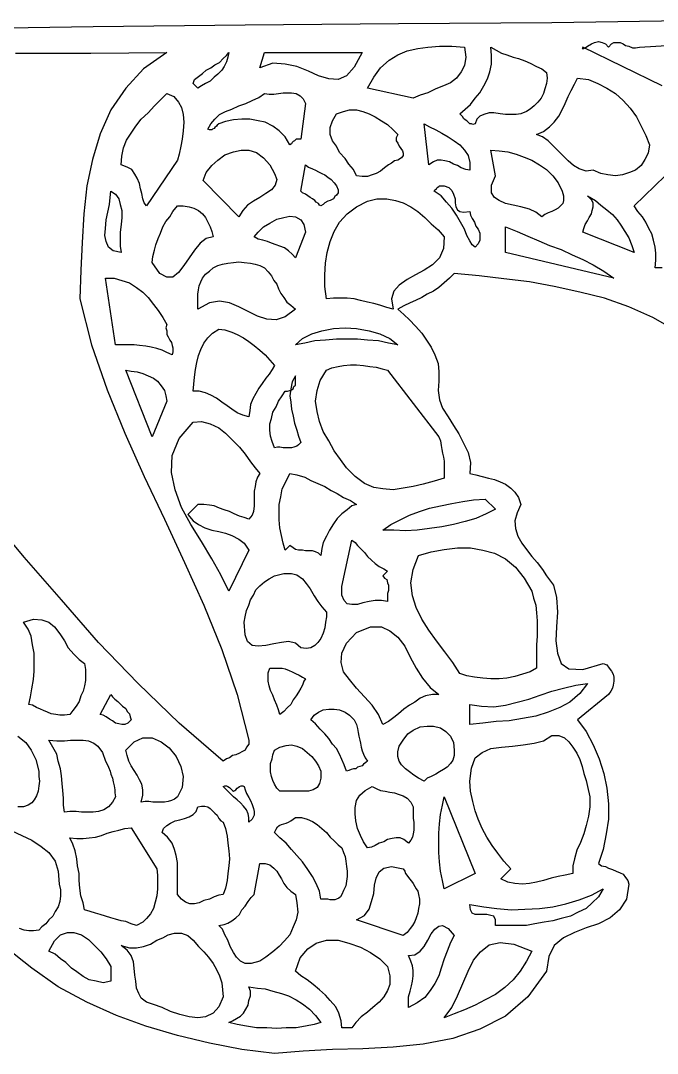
# Model space of a CAD drawing. Extents: x 0.02 to 7.63, y 0.01 to 6.75.
# Drawn here: x 4.777 to 5.599, y 0.099 to 1.431 of the extents above; entities that cross this region are included whole.
import ezdxf

# ---------------------------------------------------------------- set-up
doc = ezdxf.new("R2010")
doc.units = 0
doc.layers.add('1', color=7, linetype='Continuous')

msp = doc.modelspace()

# ---------------------------------------------------------------- linework, layer by layer
msp.add_lwpolyline([(5.621, 1.032), (5.593, 1.048), (5.562, 1.062), (5.531, 1.073), (5.499, 1.081), (5.466, 1.088), (5.434, 1.094), (5.401, 1.098), (5.369, 1.102), (5.337, 1.105), (5.331, 1.099), (5.324, 1.093), (5.317, 1.087), (5.31, 1.082), (5.302, 1.078), (5.295, 1.074), (5.287, 1.07), (5.28, 1.067), (5.272, 1.063), (5.264, 1.059), (5.272, 1.052), (5.279, 1.045), (5.287, 1.037), (5.295, 1.028), (5.301, 1.019), (5.307, 1.01), (5.312, 1), (5.316, 0.989), (5.317, 0.978), (5.317, 0.966), (5.316, 0.954), (5.318, 0.942), (5.322, 0.931), (5.329, 0.92), (5.336, 0.909), (5.343, 0.898), (5.349, 0.886), (5.355, 0.874), (5.358, 0.861), (5.357, 0.847), (5.365, 0.845), (5.373, 0.843), (5.381, 0.841), (5.389, 0.839), (5.396, 0.836), (5.403, 0.833), (5.41, 0.828), (5.415, 0.823), (5.42, 0.816), (5.423, 0.807), (5.418, 0.796), (5.415, 0.786), (5.416, 0.776), (5.419, 0.766), (5.424, 0.757), (5.43, 0.749), (5.437, 0.74), (5.444, 0.732), (5.451, 0.723), (5.456, 0.715), (5.465, 0.703), (5.469, 0.687), (5.47, 0.668), (5.469, 0.649), (5.468, 0.631), (5.47, 0.615), (5.475, 0.602), (5.485, 0.595), (5.503, 0.594), (5.529, 0.602), (5.534, 0.6), (5.537, 0.596), (5.54, 0.592), (5.542, 0.588), (5.543, 0.584), (5.543, 0.579), (5.542, 0.574), (5.541, 0.57), (5.539, 0.566), (5.536, 0.562), (5.496, 0.529), (5.507, 0.514), (5.516, 0.497), (5.524, 0.479), (5.53, 0.46), (5.534, 0.441), (5.536, 0.421), (5.536, 0.401), (5.533, 0.382), (5.529, 0.362), (5.523, 0.344), (5.527, 0.341), (5.532, 0.34), (5.536, 0.338), (5.541, 0.336), (5.546, 0.334), (5.551, 0.332), (5.555, 0.33), (5.558, 0.326), (5.561, 0.322), (5.562, 0.317), (5.559, 0.298), (5.55, 0.284), (5.538, 0.274), (5.523, 0.266), (5.507, 0.261), (5.492, 0.255), (5.478, 0.248), (5.466, 0.238), (5.459, 0.224), (5.456, 0.205), (5.432, 0.172), (5.403, 0.147), (5.37, 0.13), (5.335, 0.118), (5.297, 0.111), (5.258, 0.107), (5.219, 0.105), (5.18, 0.104), (5.142, 0.102), (5.105, 0.099), (5.063, 0.104), (5.021, 0.112), (4.98, 0.122), (4.939, 0.134), (4.901, 0.148), (4.863, 0.165), (4.826, 0.185), (4.792, 0.209), (4.759, 0.235)])
at = {"layer": '1'}
for points in [[(5.661, 1.431), (5.463, 1.428), (5.265, 1.427), (5.067, 1.425), (4.871, 1.423), (4.675, 1.42)], [(5.605, 1.347), (5.503, 1.397), (5.502, 1.395), (5.504, 1.395), (5.506, 1.396), (5.509, 1.398), (5.514, 1.401), (5.518, 1.403), (5.523, 1.404), (5.528, 1.403), (5.532, 1.401), (5.536, 1.397), (5.54, 1.401), (5.543, 1.403), (5.547, 1.403), (5.551, 1.403), (5.555, 1.401), (5.558, 1.399), (5.562, 1.398), (5.567, 1.396), (5.571, 1.396), (5.576, 1.397), (5.674, 1.403)], [(4.966, 1.39), (4.936, 1.369), (4.913, 1.344), (4.894, 1.316), (4.88, 1.285), (4.87, 1.252), (4.863, 1.218), (4.859, 1.182), (4.857, 1.145), (4.855, 1.109), (4.854, 1.072), (4.869, 1.013), (4.889, 0.955), (4.912, 0.899), (4.937, 0.843), (4.963, 0.788), (4.989, 0.732), (5.014, 0.677), (5.037, 0.62), (5.057, 0.562), (5.072, 0.503), (5.072, 0.498), (5.069, 0.494), (5.067, 0.49), (5.063, 0.488), (5.06, 0.486), (5.055, 0.484), (5.051, 0.483), (5.047, 0.48), (5.043, 0.479), (5.039, 0.476), (4.982, 0.525), (4.929, 0.576), (4.878, 0.629), (4.83, 0.684), (4.782, 0.739), (4.735, 0.795)], [(4.771, 1.389), (4.868, 1.389), (4.966, 1.39)], [(5.046, 1.39), (5.045, 1.384), (5.043, 1.378), (5.04, 1.372), (5.037, 1.367), (5.032, 1.362), (5.027, 1.358), (5.022, 1.353), (5.016, 1.35), (5.011, 1.347), (5.006, 1.344), (5, 1.35), (5.002, 1.355), (5.007, 1.359), (5.012, 1.363), (5.017, 1.367), (5.023, 1.37), (5.028, 1.374), (5.034, 1.377), (5.039, 1.382), (5.043, 1.386), (5.046, 1.39)], [(5.218, 1.39), (5.208, 1.371), (5.198, 1.36), (5.187, 1.355), (5.175, 1.356), (5.162, 1.36), (5.149, 1.366), (5.134, 1.372), (5.119, 1.375), (5.103, 1.376), (5.086, 1.37), (5.092, 1.39), (5.218, 1.39)], [(5.35, 1.397), (5.352, 1.384), (5.35, 1.373), (5.346, 1.365), (5.34, 1.357), (5.332, 1.351), (5.323, 1.347), (5.313, 1.343), (5.303, 1.338), (5.293, 1.335), (5.284, 1.331), (5.225, 1.344), (5.233, 1.358), (5.242, 1.37), (5.253, 1.38), (5.264, 1.387), (5.276, 1.392), (5.29, 1.395), (5.303, 1.397), (5.318, 1.398), (5.334, 1.398), (5.35, 1.397)], [(5.456, 1.364), (5.457, 1.357), (5.456, 1.35), (5.454, 1.343), (5.452, 1.337), (5.449, 1.331), (5.445, 1.326), (5.44, 1.321), (5.435, 1.317), (5.43, 1.314), (5.423, 1.311), (5.417, 1.31), (5.41, 1.31), (5.403, 1.31), (5.396, 1.311), (5.388, 1.312), (5.382, 1.312), (5.375, 1.31), (5.37, 1.308), (5.366, 1.304), (5.364, 1.298), (5.361, 1.297), (5.359, 1.298), (5.357, 1.298), (5.355, 1.3), (5.353, 1.302), (5.351, 1.303), (5.349, 1.305), (5.348, 1.307), (5.346, 1.309), (5.344, 1.311), (5.351, 1.317), (5.358, 1.323), (5.364, 1.331), (5.37, 1.338), (5.375, 1.347), (5.38, 1.356), (5.383, 1.365), (5.385, 1.375), (5.385, 1.386), (5.384, 1.397), (5.391, 1.393), (5.398, 1.389), (5.405, 1.387), (5.413, 1.384), (5.42, 1.382), (5.428, 1.379), (5.435, 1.376), (5.443, 1.372), (5.45, 1.369), (5.456, 1.364)], [(5.589, 1.271), (5.587, 1.26), (5.583, 1.252), (5.578, 1.244), (5.571, 1.238), (5.563, 1.235), (5.554, 1.232), (5.545, 1.231), (5.535, 1.232), (5.526, 1.234), (5.516, 1.238), (5.507, 1.237), (5.498, 1.24), (5.491, 1.244), (5.484, 1.25), (5.478, 1.256), (5.471, 1.263), (5.465, 1.269), (5.458, 1.276), (5.451, 1.281), (5.443, 1.284), (5.452, 1.288), (5.46, 1.294), (5.466, 1.3), (5.472, 1.308), (5.476, 1.316), (5.48, 1.324), (5.484, 1.333), (5.488, 1.341), (5.492, 1.349), (5.496, 1.357), (5.51, 1.355), (5.522, 1.35), (5.534, 1.344), (5.545, 1.337), (5.555, 1.328), (5.564, 1.318), (5.572, 1.307), (5.578, 1.295), (5.584, 1.283), (5.589, 1.271)], [(4.98, 1.251), (4.94, 1.192), (4.937, 1.196), (4.935, 1.201), (4.934, 1.208), (4.932, 1.214), (4.931, 1.221), (4.928, 1.228), (4.925, 1.233), (4.921, 1.239), (4.915, 1.242), (4.907, 1.245), (4.908, 1.256), (4.91, 1.267), (4.914, 1.277), (4.92, 1.286), (4.926, 1.295), (4.933, 1.304), (4.942, 1.312), (4.95, 1.321), (4.958, 1.329), (4.966, 1.337), (4.975, 1.333), (4.981, 1.326), (4.985, 1.319), (4.987, 1.31), (4.988, 1.3), (4.987, 1.289), (4.986, 1.278), (4.984, 1.269), (4.982, 1.259), (4.98, 1.251)], [(5.145, 1.324), (5.139, 1.278), (5.137, 1.278), (5.134, 1.278), (5.133, 1.278), (5.131, 1.276), (5.129, 1.275), (5.128, 1.274), (5.127, 1.272), (5.125, 1.271), (5.119, 1.281), (5.111, 1.289), (5.103, 1.295), (5.093, 1.3), (5.084, 1.302), (5.073, 1.304), (5.063, 1.304), (5.052, 1.303), (5.042, 1.301), (5.033, 1.298), (5.031, 1.296), (5.03, 1.295), (5.028, 1.293), (5.027, 1.292), (5.025, 1.291), (5.024, 1.29), (5.021, 1.29), (5.019, 1.291), (5.023, 1.298), (5.028, 1.304), (5.034, 1.31), (5.042, 1.314), (5.05, 1.317), (5.059, 1.321), (5.068, 1.324), (5.076, 1.328), (5.085, 1.332), (5.092, 1.337), (5.098, 1.336), (5.104, 1.336), (5.11, 1.337), (5.116, 1.338), (5.122, 1.338), (5.127, 1.338), (5.133, 1.337), (5.138, 1.334), (5.142, 1.33), (5.145, 1.324)], [(5.264, 1.284), (5.262, 1.28), (5.262, 1.276), (5.264, 1.273), (5.266, 1.269), (5.268, 1.266), (5.27, 1.263), (5.271, 1.26), (5.271, 1.257), (5.269, 1.254), (5.264, 1.251), (5.26, 1.25), (5.256, 1.247), (5.252, 1.245), (5.247, 1.241), (5.242, 1.237), (5.236, 1.234), (5.231, 1.232), (5.225, 1.23), (5.218, 1.23), (5.211, 1.231), (5.207, 1.239), (5.201, 1.246), (5.196, 1.253), (5.189, 1.261), (5.185, 1.269), (5.18, 1.276), (5.177, 1.284), (5.177, 1.293), (5.18, 1.302), (5.185, 1.311), (5.194, 1.314), (5.202, 1.316), (5.211, 1.316), (5.219, 1.314), (5.227, 1.311), (5.235, 1.307), (5.243, 1.302), (5.251, 1.297), (5.258, 1.29), (5.264, 1.284)], [(5.357, 1.238), (5.352, 1.239), (5.346, 1.241), (5.341, 1.244), (5.336, 1.246), (5.331, 1.249), (5.325, 1.25), (5.32, 1.251), (5.315, 1.251), (5.31, 1.249), (5.304, 1.245), (5.298, 1.298), (5.305, 1.294), (5.313, 1.29), (5.321, 1.286), (5.329, 1.281), (5.337, 1.276), (5.344, 1.271), (5.35, 1.264), (5.355, 1.257), (5.357, 1.248), (5.357, 1.238)], [(5.099, 1.245), (5.105, 1.234), (5.108, 1.226), (5.106, 1.219), (5.101, 1.213), (5.094, 1.208), (5.086, 1.203), (5.078, 1.198), (5.07, 1.193), (5.064, 1.186), (5.059, 1.178), (5.013, 1.225), (5.017, 1.235), (5.024, 1.244), (5.032, 1.251), (5.041, 1.258), (5.052, 1.262), (5.062, 1.264), (5.072, 1.264), (5.082, 1.261), (5.091, 1.254), (5.099, 1.245)], [(5.476, 1.211), (5.478, 1.205), (5.478, 1.199), (5.477, 1.195), (5.474, 1.192), (5.471, 1.189), (5.467, 1.187), (5.463, 1.185), (5.458, 1.183), (5.454, 1.181), (5.45, 1.178), (5.442, 1.184), (5.434, 1.188), (5.423, 1.191), (5.413, 1.193), (5.403, 1.195), (5.395, 1.199), (5.389, 1.203), (5.385, 1.209), (5.385, 1.219), (5.39, 1.231), (5.384, 1.264), (5.395, 1.263), (5.406, 1.262), (5.417, 1.259), (5.427, 1.255), (5.437, 1.251), (5.447, 1.245), (5.456, 1.239), (5.464, 1.231), (5.471, 1.222), (5.476, 1.211)], [(5.185, 1.218), (5.187, 1.213), (5.187, 1.209), (5.185, 1.206), (5.183, 1.204), (5.181, 1.201), (5.177, 1.199), (5.174, 1.198), (5.17, 1.196), (5.168, 1.194), (5.165, 1.192), (5.163, 1.193), (5.162, 1.195), (5.159, 1.197), (5.157, 1.199), (5.154, 1.201), (5.151, 1.203), (5.148, 1.205), (5.145, 1.207), (5.141, 1.209), (5.139, 1.211), (5.145, 1.245), (5.149, 1.242), (5.154, 1.24), (5.158, 1.238), (5.162, 1.236), (5.166, 1.234), (5.17, 1.232), (5.174, 1.229), (5.178, 1.226), (5.182, 1.222), (5.185, 1.218)], [(5.605, 1.112), (5.596, 1.112), (5.597, 1.122), (5.597, 1.131), (5.596, 1.139), (5.594, 1.148), (5.592, 1.156), (5.588, 1.163), (5.584, 1.171), (5.58, 1.178), (5.574, 1.185), (5.569, 1.192), (5.609, 1.231)], [(5.357, 1.185), (5.358, 1.18), (5.36, 1.176), (5.363, 1.171), (5.365, 1.166), (5.368, 1.162), (5.37, 1.157), (5.37, 1.153), (5.37, 1.148), (5.368, 1.143), (5.364, 1.139), (5.36, 1.142), (5.357, 1.147), (5.353, 1.154), (5.35, 1.162), (5.345, 1.171), (5.34, 1.18), (5.334, 1.189), (5.327, 1.197), (5.32, 1.205), (5.311, 1.211), (5.312, 1.213), (5.314, 1.214), (5.315, 1.216), (5.317, 1.217), (5.318, 1.218), (5.32, 1.218), (5.322, 1.218), (5.324, 1.218), (5.33, 1.216), (5.334, 1.212), (5.336, 1.207), (5.338, 1.201), (5.338, 1.196), (5.339, 1.191), (5.341, 1.187), (5.344, 1.185), (5.349, 1.184), (5.357, 1.185)], [(4.907, 1.132), (4.897, 1.134), (4.891, 1.139), (4.888, 1.146), (4.886, 1.154), (4.887, 1.163), (4.888, 1.174), (4.89, 1.184), (4.892, 1.194), (4.893, 1.203), (4.894, 1.211), (4.9, 1.207), (4.904, 1.201), (4.906, 1.194), (4.908, 1.186), (4.908, 1.177), (4.907, 1.168), (4.906, 1.158), (4.906, 1.149), (4.906, 1.14), (4.907, 1.132)], [(5.324, 1.152), (5.323, 1.137), (5.318, 1.125), (5.309, 1.116), (5.298, 1.109), (5.287, 1.103), (5.276, 1.097), (5.266, 1.09), (5.259, 1.082), (5.256, 1.072), (5.258, 1.059), (5.25, 1.061), (5.241, 1.064), (5.233, 1.066), (5.225, 1.068), (5.216, 1.07), (5.208, 1.072), (5.199, 1.073), (5.19, 1.073), (5.181, 1.073), (5.172, 1.072), (5.17, 1.088), (5.17, 1.103), (5.171, 1.118), (5.173, 1.132), (5.177, 1.146), (5.182, 1.159), (5.189, 1.171), (5.199, 1.182), (5.211, 1.191), (5.225, 1.198), (5.237, 1.201), (5.25, 1.201), (5.261, 1.199), (5.271, 1.196), (5.281, 1.191), (5.29, 1.185), (5.299, 1.177), (5.307, 1.169), (5.316, 1.161), (5.324, 1.152)], [(5.569, 1.132), (5.503, 1.158), (5.504, 1.163), (5.506, 1.168), (5.509, 1.173), (5.511, 1.177), (5.514, 1.182), (5.515, 1.186), (5.516, 1.191), (5.516, 1.196), (5.514, 1.2), (5.509, 1.205), (5.519, 1.199), (5.526, 1.193), (5.534, 1.187), (5.541, 1.181), (5.547, 1.174), (5.552, 1.167), (5.557, 1.159), (5.562, 1.151), (5.566, 1.141), (5.569, 1.132)], [(5.026, 1.152), (5.017, 1.15), (5.009, 1.144), (5.002, 1.135), (4.995, 1.125), (4.988, 1.115), (4.981, 1.106), (4.974, 1.1), (4.966, 1.1), (4.957, 1.105), (4.947, 1.119), (4.948, 1.127), (4.95, 1.135), (4.952, 1.142), (4.955, 1.15), (4.958, 1.157), (4.961, 1.165), (4.965, 1.172), (4.97, 1.178), (4.974, 1.185), (4.98, 1.192), (4.987, 1.192), (4.995, 1.191), (5.001, 1.189), (5.007, 1.186), (5.012, 1.182), (5.016, 1.177), (5.019, 1.171), (5.022, 1.165), (5.024, 1.159), (5.026, 1.152)], [(5.145, 1.158), (5.132, 1.125), (5.128, 1.13), (5.123, 1.134), (5.118, 1.138), (5.112, 1.14), (5.107, 1.142), (5.101, 1.144), (5.096, 1.146), (5.09, 1.148), (5.084, 1.149), (5.079, 1.152), (5.084, 1.158), (5.091, 1.165), (5.099, 1.17), (5.108, 1.175), (5.117, 1.177), (5.125, 1.179), (5.132, 1.178), (5.139, 1.174), (5.143, 1.168), (5.145, 1.158)], [(5.543, 1.099), (5.403, 1.132), (5.403, 1.165), (5.418, 1.159), (5.432, 1.153), (5.446, 1.147), (5.46, 1.141), (5.475, 1.136), (5.489, 1.129), (5.503, 1.123), (5.516, 1.116), (5.53, 1.108), (5.543, 1.099)], [(5.132, 1.059), (5.119, 1.049), (5.107, 1.045), (5.095, 1.046), (5.083, 1.05), (5.071, 1.056), (5.059, 1.062), (5.047, 1.067), (5.034, 1.069), (5.021, 1.067), (5.006, 1.059), (5.006, 1.065), (5.006, 1.072), (5.006, 1.078), (5.007, 1.084), (5.008, 1.089), (5.01, 1.094), (5.012, 1.099), (5.016, 1.104), (5.021, 1.108), (5.026, 1.112), (5.032, 1.115), (5.038, 1.117), (5.045, 1.118), (5.052, 1.119), (5.059, 1.12), (5.066, 1.119), (5.074, 1.118), (5.08, 1.117), (5.086, 1.115), (5.092, 1.112), (5.097, 1.107), (5.101, 1.102), (5.104, 1.096), (5.108, 1.091), (5.11, 1.085), (5.113, 1.079), (5.117, 1.074), (5.121, 1.068), (5.126, 1.064), (5.132, 1.059)], [(4.966, 1.039), (4.965, 1.035), (4.966, 1.031), (4.966, 1.026), (4.968, 1.023), (4.97, 1.019), (4.972, 1.016), (4.973, 1.012), (4.974, 1.009), (4.974, 1.004), (4.973, 1), (4.966, 1.003), (4.96, 1.006), (4.953, 1.008), (4.946, 1.01), (4.939, 1.011), (4.931, 1.012), (4.924, 1.013), (4.916, 1.013), (4.908, 1.013), (4.9, 1.013), (4.887, 1.099), (4.898, 1.099), (4.908, 1.096), (4.918, 1.093), (4.927, 1.087), (4.935, 1.081), (4.942, 1.074), (4.949, 1.065), (4.955, 1.057), (4.961, 1.048), (4.966, 1.039)], [(5.105, 0.986), (5.102, 0.981), (5.098, 0.975), (5.094, 0.97), (5.089, 0.963), (5.085, 0.957), (5.081, 0.95), (5.077, 0.943), (5.074, 0.936), (5.073, 0.928), (5.072, 0.92), (5.064, 0.922), (5.057, 0.925), (5.05, 0.93), (5.044, 0.934), (5.037, 0.939), (5.03, 0.944), (5.023, 0.948), (5.016, 0.951), (5.008, 0.953), (5, 0.953), (5.001, 0.962), (5.002, 0.971), (5.003, 0.981), (5.005, 0.99), (5.007, 0.999), (5.01, 1.007), (5.014, 1.015), (5.019, 1.022), (5.025, 1.028), (5.033, 1.033), (5.041, 1.032), (5.05, 1.029), (5.057, 1.026), (5.065, 1.022), (5.072, 1.017), (5.079, 1.012), (5.086, 1.006), (5.093, 1), (5.099, 0.993), (5.105, 0.986)], [(5.264, 1.013), (5.252, 1.015), (5.239, 1.018), (5.225, 1.019), (5.212, 1.02), (5.198, 1.02), (5.185, 1.02), (5.171, 1.019), (5.157, 1.018), (5.144, 1.015), (5.132, 1.013), (5.141, 1.021), (5.153, 1.027), (5.166, 1.031), (5.181, 1.034), (5.196, 1.035), (5.211, 1.034), (5.227, 1.031), (5.241, 1.027), (5.254, 1.021), (5.264, 1.013)], [(5.317, 0.894), (5.319, 0.889), (5.32, 0.883), (5.321, 0.878), (5.322, 0.873), (5.323, 0.868), (5.324, 0.863), (5.324, 0.858), (5.324, 0.852), (5.324, 0.846), (5.324, 0.841), (5.311, 0.837), (5.297, 0.833), (5.284, 0.83), (5.271, 0.828), (5.258, 0.826), (5.245, 0.827), (5.233, 0.829), (5.221, 0.834), (5.209, 0.843), (5.198, 0.854), (5.19, 0.865), (5.182, 0.876), (5.175, 0.889), (5.168, 0.901), (5.163, 0.914), (5.16, 0.927), (5.158, 0.94), (5.16, 0.954), (5.164, 0.967), (5.172, 0.98), (5.179, 0.983), (5.187, 0.985), (5.194, 0.986), (5.203, 0.987), (5.211, 0.987), (5.22, 0.986), (5.228, 0.985), (5.236, 0.984), (5.244, 0.982), (5.251, 0.98), (5.317, 0.894)], [(4.966, 0.94), (4.947, 0.894), (4.913, 0.98), (4.92, 0.979), (4.928, 0.978), (4.935, 0.976), (4.942, 0.973), (4.949, 0.97), (4.954, 0.966), (4.959, 0.96), (4.963, 0.954), (4.965, 0.947), (4.966, 0.94)], [(5.139, 0.887), (5.136, 0.884), (5.134, 0.882), (5.13, 0.881), (5.127, 0.88), (5.124, 0.88), (5.12, 0.88), (5.116, 0.88), (5.112, 0.881), (5.109, 0.881), (5.105, 0.88), (5.102, 0.888), (5.1, 0.895), (5.099, 0.903), (5.099, 0.911), (5.101, 0.918), (5.103, 0.926), (5.107, 0.933), (5.11, 0.94), (5.115, 0.947), (5.119, 0.953), (5.122, 0.953), (5.125, 0.954), (5.127, 0.955), (5.129, 0.956), (5.13, 0.959), (5.132, 0.961), (5.132, 0.964), (5.132, 0.967), (5.132, 0.97), (5.132, 0.973), (5.128, 0.965), (5.126, 0.956), (5.125, 0.947), (5.126, 0.939), (5.127, 0.93), (5.129, 0.921), (5.131, 0.912), (5.134, 0.903), (5.136, 0.895), (5.139, 0.887)], [(5.086, 0.847), (5.083, 0.842), (5.081, 0.836), (5.08, 0.83), (5.079, 0.824), (5.079, 0.817), (5.079, 0.811), (5.079, 0.805), (5.078, 0.798), (5.076, 0.793), (5.072, 0.788), (5.066, 0.79), (5.06, 0.792), (5.053, 0.795), (5.047, 0.798), (5.04, 0.8), (5.034, 0.802), (5.027, 0.805), (5.021, 0.806), (5.014, 0.807), (5.006, 0.807), (4.993, 0.794), (5, 0.786), (5.007, 0.781), (5.015, 0.777), (5.024, 0.774), (5.033, 0.772), (5.042, 0.77), (5.05, 0.767), (5.059, 0.762), (5.066, 0.757), (5.072, 0.748), (5.046, 0.695), (5.036, 0.716), (5.024, 0.737), (5.011, 0.759), (4.997, 0.781), (4.985, 0.803), (4.977, 0.826), (4.972, 0.848), (4.973, 0.87), (4.982, 0.892), (5, 0.913), (5.011, 0.914), (5.022, 0.911), (5.033, 0.906), (5.042, 0.899), (5.051, 0.89), (5.06, 0.881), (5.067, 0.872), (5.074, 0.862), (5.08, 0.854), (5.086, 0.847)], [(5.211, 0.807), (5.205, 0.805), (5.199, 0.8), (5.192, 0.795), (5.186, 0.789), (5.181, 0.782), (5.176, 0.774), (5.172, 0.766), (5.168, 0.758), (5.166, 0.75), (5.165, 0.741), (5.162, 0.744), (5.158, 0.746), (5.154, 0.747), (5.149, 0.747), (5.145, 0.747), (5.141, 0.748), (5.136, 0.748), (5.132, 0.749), (5.129, 0.751), (5.125, 0.754), (5.119, 0.748), (5.116, 0.757), (5.114, 0.767), (5.112, 0.777), (5.111, 0.787), (5.111, 0.797), (5.111, 0.807), (5.113, 0.817), (5.115, 0.827), (5.12, 0.837), (5.125, 0.847), (5.134, 0.845), (5.144, 0.842), (5.152, 0.838), (5.161, 0.834), (5.17, 0.83), (5.178, 0.825), (5.186, 0.821), (5.194, 0.816), (5.203, 0.812), (5.211, 0.807)], [(5.39, 0.801), (5.378, 0.795), (5.365, 0.789), (5.351, 0.785), (5.336, 0.781), (5.321, 0.778), (5.305, 0.776), (5.289, 0.774), (5.274, 0.773), (5.259, 0.774), (5.245, 0.774), (5.255, 0.781), (5.267, 0.787), (5.279, 0.793), (5.292, 0.798), (5.305, 0.802), (5.319, 0.805), (5.334, 0.808), (5.348, 0.811), (5.362, 0.813), (5.377, 0.814), (5.39, 0.801)], [(5.251, 0.721), (5.245, 0.715), (5.247, 0.712), (5.25, 0.71), (5.251, 0.706), (5.252, 0.703), (5.252, 0.7), (5.252, 0.696), (5.251, 0.692), (5.251, 0.689), (5.251, 0.685), (5.251, 0.682), (5.243, 0.683), (5.235, 0.683), (5.227, 0.682), (5.219, 0.68), (5.212, 0.678), (5.205, 0.678), (5.199, 0.679), (5.195, 0.683), (5.192, 0.69), (5.192, 0.701), (5.205, 0.761), (5.209, 0.758), (5.212, 0.754), (5.216, 0.75), (5.221, 0.745), (5.225, 0.74), (5.23, 0.735), (5.235, 0.731), (5.24, 0.727), (5.246, 0.724), (5.251, 0.721)], [(5.437, 0.695), (5.439, 0.686), (5.442, 0.677), (5.443, 0.667), (5.444, 0.657), (5.444, 0.647), (5.444, 0.637), (5.443, 0.626), (5.443, 0.616), (5.443, 0.605), (5.443, 0.596), (5.435, 0.591), (5.425, 0.588), (5.415, 0.585), (5.405, 0.583), (5.395, 0.582), (5.384, 0.582), (5.374, 0.583), (5.363, 0.584), (5.353, 0.586), (5.344, 0.589), (5.335, 0.603), (5.325, 0.617), (5.314, 0.631), (5.304, 0.645), (5.295, 0.659), (5.288, 0.674), (5.283, 0.689), (5.281, 0.706), (5.284, 0.723), (5.291, 0.741), (5.307, 0.746), (5.324, 0.749), (5.341, 0.751), (5.358, 0.751), (5.374, 0.748), (5.389, 0.744), (5.403, 0.737), (5.416, 0.726), (5.427, 0.712), (5.437, 0.695)], [(5.172, 0.668), (5.172, 0.662), (5.171, 0.655), (5.17, 0.648), (5.168, 0.641), (5.165, 0.634), (5.161, 0.629), (5.157, 0.625), (5.152, 0.622), (5.146, 0.621), (5.139, 0.622), (5.132, 0.628), (5.123, 0.63), (5.114, 0.629), (5.104, 0.627), (5.094, 0.625), (5.084, 0.624), (5.076, 0.625), (5.07, 0.63), (5.067, 0.639), (5.066, 0.655), (5.067, 0.662), (5.069, 0.67), (5.072, 0.677), (5.074, 0.684), (5.078, 0.69), (5.081, 0.697), (5.086, 0.702), (5.092, 0.707), (5.098, 0.711), (5.105, 0.715), (5.117, 0.718), (5.127, 0.718), (5.134, 0.716), (5.141, 0.711), (5.146, 0.705), (5.151, 0.698), (5.156, 0.689), (5.161, 0.682), (5.166, 0.675), (5.172, 0.668)], [(4.86, 0.602), (4.861, 0.594), (4.861, 0.587), (4.861, 0.58), (4.86, 0.573), (4.858, 0.566), (4.855, 0.56), (4.853, 0.553), (4.849, 0.547), (4.845, 0.541), (4.841, 0.536), (4.834, 0.535), (4.828, 0.535), (4.823, 0.536), (4.817, 0.537), (4.812, 0.539), (4.807, 0.541), (4.803, 0.543), (4.798, 0.545), (4.793, 0.548), (4.788, 0.549), (4.79, 0.559), (4.792, 0.569), (4.794, 0.581), (4.795, 0.592), (4.795, 0.604), (4.795, 0.615), (4.793, 0.626), (4.791, 0.637), (4.787, 0.646), (4.781, 0.655), (4.794, 0.659), (4.805, 0.658), (4.814, 0.655), (4.821, 0.649), (4.828, 0.64), (4.834, 0.631), (4.839, 0.622), (4.846, 0.614), (4.853, 0.607), (4.86, 0.602)], [(5.317, 0.562), (5.309, 0.562), (5.3, 0.56), (5.293, 0.557), (5.286, 0.552), (5.279, 0.548), (5.272, 0.543), (5.265, 0.537), (5.259, 0.532), (5.252, 0.527), (5.245, 0.523), (5.239, 0.536), (5.231, 0.548), (5.221, 0.559), (5.211, 0.57), (5.202, 0.581), (5.194, 0.591), (5.191, 0.603), (5.192, 0.615), (5.198, 0.628), (5.211, 0.642), (5.229, 0.649), (5.243, 0.649), (5.254, 0.644), (5.264, 0.636), (5.273, 0.624), (5.28, 0.61), (5.288, 0.596), (5.296, 0.583), (5.306, 0.571), (5.317, 0.562)], [(5.145, 0.582), (5.143, 0.579), (5.141, 0.574), (5.139, 0.57), (5.136, 0.565), (5.133, 0.56), (5.129, 0.555), (5.126, 0.549), (5.122, 0.545), (5.117, 0.54), (5.112, 0.536), (5.11, 0.542), (5.108, 0.548), (5.105, 0.555), (5.103, 0.561), (5.1, 0.567), (5.098, 0.573), (5.097, 0.579), (5.097, 0.585), (5.097, 0.59), (5.099, 0.596), (5.104, 0.596), (5.11, 0.596), (5.115, 0.596), (5.119, 0.595), (5.124, 0.593), (5.128, 0.591), (5.132, 0.589), (5.137, 0.587), (5.141, 0.584), (5.145, 0.582)], [(5.509, 0.576), (5.499, 0.563), (5.486, 0.552), (5.473, 0.545), (5.458, 0.539), (5.442, 0.534), (5.425, 0.531), (5.408, 0.528), (5.391, 0.527), (5.374, 0.525), (5.357, 0.523), (5.357, 0.549), (5.372, 0.547), (5.388, 0.546), (5.403, 0.548), (5.418, 0.552), (5.433, 0.556), (5.448, 0.561), (5.463, 0.566), (5.478, 0.57), (5.494, 0.574), (5.509, 0.576)], [(4.92, 0.529), (4.916, 0.525), (4.912, 0.523), (4.908, 0.523), (4.904, 0.524), (4.9, 0.525), (4.896, 0.528), (4.892, 0.53), (4.888, 0.533), (4.884, 0.535), (4.88, 0.536), (4.894, 0.562), (4.896, 0.559), (4.899, 0.556), (4.903, 0.553), (4.906, 0.55), (4.909, 0.547), (4.913, 0.544), (4.915, 0.54), (4.918, 0.537), (4.919, 0.533), (4.92, 0.529)], [(5.211, 0.523), (5.212, 0.518), (5.213, 0.513), (5.214, 0.508), (5.215, 0.503), (5.216, 0.499), (5.217, 0.494), (5.218, 0.489), (5.22, 0.485), (5.222, 0.48), (5.225, 0.476), (5.223, 0.474), (5.22, 0.472), (5.218, 0.47), (5.215, 0.469), (5.212, 0.468), (5.21, 0.466), (5.207, 0.466), (5.204, 0.465), (5.201, 0.464), (5.198, 0.463), (5.195, 0.471), (5.192, 0.478), (5.189, 0.485), (5.185, 0.492), (5.18, 0.498), (5.175, 0.505), (5.17, 0.511), (5.164, 0.517), (5.158, 0.524), (5.152, 0.529), (5.156, 0.535), (5.162, 0.539), (5.168, 0.542), (5.175, 0.543), (5.182, 0.543), (5.189, 0.542), (5.196, 0.539), (5.202, 0.535), (5.208, 0.529), (5.211, 0.523)], [(5.337, 0.49), (5.337, 0.483), (5.335, 0.477), (5.332, 0.473), (5.328, 0.468), (5.323, 0.465), (5.318, 0.462), (5.313, 0.459), (5.307, 0.456), (5.302, 0.454), (5.298, 0.45), (5.291, 0.454), (5.285, 0.458), (5.279, 0.462), (5.274, 0.466), (5.269, 0.471), (5.266, 0.476), (5.264, 0.482), (5.264, 0.488), (5.266, 0.495), (5.271, 0.503), (5.277, 0.511), (5.284, 0.516), (5.293, 0.52), (5.302, 0.521), (5.31, 0.521), (5.319, 0.519), (5.326, 0.514), (5.332, 0.508), (5.336, 0.5), (5.337, 0.49)], [(4.774, 0.508), (4.784, 0.5), (4.791, 0.49), (4.797, 0.478), (4.801, 0.463)], [(5.509, 0.443), (5.512, 0.43), (5.512, 0.417), (5.51, 0.405), (5.507, 0.393), (5.504, 0.382), (5.5, 0.371), (5.495, 0.361), (5.492, 0.35), (5.49, 0.341), (5.49, 0.331), (5.48, 0.329), (5.471, 0.327), (5.462, 0.325), (5.452, 0.322), (5.443, 0.32), (5.434, 0.318), (5.425, 0.317), (5.415, 0.318), (5.406, 0.32), (5.397, 0.324), (5.41, 0.337), (5.401, 0.347), (5.393, 0.357), (5.386, 0.367), (5.379, 0.378), (5.373, 0.389), (5.368, 0.401), (5.364, 0.412), (5.361, 0.424), (5.358, 0.437), (5.357, 0.45), (5.359, 0.467), (5.364, 0.48), (5.373, 0.487), (5.384, 0.492), (5.398, 0.494), (5.412, 0.495), (5.426, 0.497), (5.44, 0.499), (5.452, 0.502), (5.463, 0.509), (5.472, 0.509), (5.479, 0.506), (5.485, 0.501), (5.49, 0.494), (5.495, 0.486), (5.499, 0.478), (5.502, 0.469), (5.504, 0.46), (5.507, 0.451), (5.509, 0.443)], [(4.9, 0.43), (4.896, 0.423), (4.891, 0.417), (4.885, 0.413), (4.878, 0.411), (4.871, 0.41), (4.864, 0.41), (4.856, 0.41), (4.849, 0.411), (4.841, 0.411), (4.834, 0.41), (4.833, 0.419), (4.833, 0.428), (4.832, 0.438), (4.831, 0.447), (4.83, 0.457), (4.829, 0.466), (4.826, 0.476), (4.824, 0.485), (4.819, 0.494), (4.814, 0.503), (4.824, 0.502), (4.834, 0.502), (4.842, 0.503), (4.85, 0.503), (4.858, 0.503), (4.865, 0.502), (4.872, 0.499), (4.877, 0.495), (4.883, 0.487), (4.887, 0.476), (4.889, 0.472), (4.891, 0.468), (4.893, 0.463), (4.894, 0.459), (4.896, 0.454), (4.897, 0.449), (4.898, 0.444), (4.899, 0.439), (4.899, 0.435), (4.9, 0.43)], [(4.98, 0.43), (4.976, 0.427), (4.972, 0.425), (4.968, 0.424), (4.963, 0.423), (4.958, 0.423), (4.953, 0.423), (4.948, 0.423), (4.943, 0.424), (4.938, 0.424), (4.933, 0.423), (4.935, 0.432), (4.935, 0.439), (4.934, 0.446), (4.931, 0.452), (4.928, 0.458), (4.924, 0.464), (4.92, 0.47), (4.917, 0.476), (4.915, 0.483), (4.913, 0.49), (4.924, 0.501), (4.935, 0.506), (4.947, 0.506), (4.959, 0.501), (4.969, 0.493), (4.978, 0.482), (4.984, 0.469), (4.987, 0.456), (4.986, 0.442), (4.98, 0.43)], [(5.165, 0.463), (5.165, 0.454), (5.163, 0.447), (5.16, 0.442), (5.155, 0.439), (5.149, 0.437), (5.142, 0.437), (5.135, 0.437), (5.127, 0.437), (5.12, 0.437), (5.112, 0.437), (5.108, 0.441), (5.105, 0.446), (5.103, 0.451), (5.101, 0.456), (5.1, 0.462), (5.1, 0.468), (5.1, 0.473), (5.102, 0.479), (5.103, 0.484), (5.105, 0.49), (5.112, 0.494), (5.12, 0.496), (5.127, 0.497), (5.134, 0.495), (5.141, 0.492), (5.147, 0.487), (5.153, 0.482), (5.158, 0.476), (5.162, 0.47), (5.165, 0.463)], [(4.801, 0.463), (4.801, 0.456), (4.802, 0.45), (4.801, 0.444), (4.8, 0.437), (4.798, 0.431), (4.795, 0.426), (4.792, 0.422), (4.787, 0.419), (4.781, 0.417), (4.774, 0.417)], [(5.052, 0.437), (5.054, 0.438), (5.055, 0.439), (5.057, 0.441), (5.058, 0.442), (5.06, 0.443), (5.062, 0.444), (5.064, 0.444), (5.066, 0.443), (5.067, 0.439), (5.069, 0.434), (5.072, 0.429), (5.074, 0.425), (5.076, 0.42), (5.078, 0.415), (5.079, 0.411), (5.079, 0.406), (5.076, 0.401), (5.072, 0.397), (5.072, 0.403), (5.071, 0.408), (5.069, 0.413), (5.065, 0.418), (5.061, 0.422), (5.057, 0.426), (5.052, 0.43), (5.047, 0.435), (5.043, 0.439), (5.039, 0.443), (5.041, 0.444), (5.043, 0.444), (5.045, 0.443), (5.047, 0.442), (5.048, 0.441), (5.05, 0.439), (5.051, 0.438), (5.052, 0.437)], [(5.284, 0.417), (5.284, 0.412), (5.284, 0.407), (5.284, 0.402), (5.285, 0.397), (5.285, 0.392), (5.285, 0.387), (5.284, 0.382), (5.283, 0.378), (5.281, 0.374), (5.278, 0.37), (5.272, 0.375), (5.267, 0.377), (5.262, 0.377), (5.257, 0.376), (5.251, 0.375), (5.246, 0.372), (5.24, 0.37), (5.235, 0.367), (5.23, 0.365), (5.225, 0.364), (5.22, 0.372), (5.216, 0.38), (5.212, 0.389), (5.21, 0.399), (5.209, 0.408), (5.209, 0.416), (5.211, 0.425), (5.215, 0.432), (5.222, 0.438), (5.231, 0.443), (5.237, 0.44), (5.242, 0.438), (5.248, 0.437), (5.254, 0.436), (5.26, 0.435), (5.266, 0.433), (5.271, 0.431), (5.276, 0.428), (5.281, 0.423), (5.284, 0.417)], [(5.324, 0.311), (5.322, 0.322), (5.319, 0.334), (5.318, 0.346), (5.317, 0.358), (5.317, 0.37), (5.317, 0.383), (5.318, 0.395), (5.319, 0.407), (5.322, 0.419), (5.324, 0.43), (5.364, 0.331), (5.324, 0.311)], [(5.039, 0.397), (5.042, 0.389), (5.044, 0.379), (5.045, 0.37), (5.046, 0.36), (5.047, 0.35), (5.046, 0.341), (5.045, 0.331), (5.044, 0.322), (5.042, 0.312), (5.039, 0.304), (5.033, 0.303), (5.027, 0.301), (5.021, 0.298), (5.014, 0.296), (5.008, 0.293), (5.002, 0.292), (4.996, 0.292), (4.99, 0.294), (4.985, 0.298), (4.98, 0.304), (4.98, 0.311), (4.98, 0.319), (4.98, 0.327), (4.98, 0.336), (4.98, 0.345), (4.978, 0.354), (4.976, 0.362), (4.973, 0.37), (4.967, 0.378), (4.96, 0.384), (4.962, 0.389), (4.966, 0.393), (4.971, 0.396), (4.977, 0.399), (4.983, 0.4), (4.989, 0.402), (4.995, 0.404), (5, 0.407), (5.004, 0.411), (5.006, 0.417), (5.011, 0.418), (5.015, 0.418), (5.019, 0.417), (5.022, 0.415), (5.025, 0.412), (5.028, 0.409), (5.031, 0.406), (5.033, 0.402), (5.036, 0.399), (5.039, 0.397)], [(5.192, 0.364), (5.194, 0.358), (5.196, 0.353), (5.197, 0.347), (5.198, 0.34), (5.199, 0.334), (5.199, 0.327), (5.198, 0.321), (5.197, 0.315), (5.194, 0.309), (5.192, 0.304), (5.19, 0.301), (5.188, 0.299), (5.185, 0.298), (5.183, 0.297), (5.18, 0.297), (5.177, 0.297), (5.174, 0.298), (5.171, 0.298), (5.168, 0.298), (5.165, 0.298), (5.163, 0.308), (5.159, 0.318), (5.154, 0.327), (5.148, 0.336), (5.141, 0.346), (5.134, 0.354), (5.127, 0.362), (5.12, 0.37), (5.112, 0.377), (5.105, 0.384), (5.107, 0.388), (5.109, 0.391), (5.111, 0.393), (5.114, 0.394), (5.117, 0.395), (5.12, 0.396), (5.123, 0.397), (5.126, 0.399), (5.129, 0.401), (5.132, 0.403), (5.14, 0.403), (5.147, 0.401), (5.154, 0.398), (5.16, 0.394), (5.166, 0.389), (5.172, 0.384), (5.177, 0.378), (5.182, 0.373), (5.187, 0.368), (5.192, 0.364)], [(4.953, 0.337), (4.954, 0.329), (4.954, 0.32), (4.954, 0.311), (4.953, 0.302), (4.951, 0.294), (4.949, 0.286), (4.945, 0.279), (4.94, 0.273), (4.935, 0.268), (4.927, 0.264), (4.92, 0.266), (4.913, 0.269), (4.907, 0.27), (4.9, 0.272), (4.894, 0.274), (4.887, 0.276), (4.88, 0.278), (4.874, 0.28), (4.867, 0.282), (4.86, 0.284), (4.858, 0.293), (4.855, 0.302), (4.854, 0.312), (4.853, 0.322), (4.853, 0.331), (4.851, 0.341), (4.85, 0.35), (4.848, 0.36), (4.845, 0.369), (4.841, 0.377), (4.85, 0.376), (4.858, 0.376), (4.866, 0.377), (4.874, 0.378), (4.882, 0.38), (4.889, 0.383), (4.897, 0.385), (4.904, 0.387), (4.912, 0.389), (4.92, 0.39), (4.953, 0.337)], [(4.766, 0.386), (4.779, 0.38), (4.792, 0.374), (4.804, 0.366), (4.814, 0.358), (4.822, 0.347), (4.826, 0.334), (4.827, 0.317)], [(5.132, 0.304), (5.134, 0.293), (5.135, 0.281), (5.133, 0.271), (5.129, 0.262), (5.125, 0.252), (5.118, 0.244), (5.111, 0.237), (5.103, 0.23), (5.094, 0.223), (5.086, 0.218), (5.075, 0.215), (5.067, 0.215), (5.061, 0.218), (5.056, 0.223), (5.052, 0.229), (5.048, 0.237), (5.045, 0.245), (5.041, 0.252), (5.038, 0.259), (5.033, 0.264), (5.04, 0.265), (5.045, 0.267), (5.05, 0.27), (5.055, 0.274), (5.06, 0.278), (5.063, 0.284), (5.067, 0.289), (5.071, 0.295), (5.075, 0.3), (5.079, 0.304), (5.086, 0.344), (5.093, 0.344), (5.099, 0.342), (5.104, 0.338), (5.108, 0.334), (5.111, 0.329), (5.114, 0.324), (5.117, 0.318), (5.121, 0.313), (5.126, 0.308), (5.132, 0.304)], [(5.291, 0.304), (5.292, 0.298), (5.292, 0.292), (5.291, 0.286), (5.29, 0.28), (5.288, 0.274), (5.286, 0.269), (5.283, 0.264), (5.28, 0.26), (5.276, 0.255), (5.271, 0.251), (5.211, 0.271), (5.221, 0.277), (5.227, 0.285), (5.23, 0.295), (5.233, 0.305), (5.234, 0.316), (5.236, 0.325), (5.24, 0.333), (5.246, 0.338), (5.256, 0.34), (5.271, 0.337), (5.273, 0.334), (5.274, 0.331), (5.277, 0.327), (5.279, 0.324), (5.282, 0.321), (5.284, 0.318), (5.286, 0.314), (5.288, 0.311), (5.29, 0.308), (5.291, 0.304)], [(4.827, 0.317), (4.829, 0.31), (4.829, 0.302), (4.828, 0.295), (4.826, 0.288), (4.822, 0.282), (4.819, 0.276), (4.814, 0.271), (4.81, 0.266), (4.805, 0.262), (4.801, 0.258), (4.794, 0.257), (4.788, 0.257), (4.782, 0.258), (4.776, 0.26)], [(5.529, 0.311), (5.523, 0.301), (5.515, 0.293), (5.507, 0.286), (5.497, 0.281), (5.487, 0.276), (5.475, 0.273), (5.464, 0.27), (5.453, 0.268), (5.441, 0.266), (5.43, 0.264), (5.39, 0.264), (5.39, 0.271), (5.388, 0.276), (5.384, 0.277), (5.379, 0.278), (5.374, 0.278), (5.368, 0.278), (5.364, 0.278), (5.36, 0.28), (5.358, 0.284), (5.357, 0.291), (5.375, 0.288), (5.392, 0.286), (5.411, 0.284), (5.428, 0.285), (5.447, 0.286), (5.464, 0.288), (5.481, 0.292), (5.498, 0.297), (5.514, 0.303), (5.529, 0.311)], [(4.894, 0.211), (4.894, 0.192), (4.884, 0.19), (4.875, 0.192), (4.866, 0.194), (4.858, 0.198), (4.85, 0.204), (4.843, 0.209), (4.836, 0.216), (4.829, 0.221), (4.822, 0.227), (4.814, 0.231), (4.821, 0.244), (4.829, 0.252), (4.838, 0.255), (4.846, 0.255), (4.856, 0.252), (4.865, 0.246), (4.873, 0.238), (4.881, 0.23), (4.888, 0.221), (4.894, 0.211)], [(5.039, 0.172), (5.033, 0.159), (5.026, 0.151), (5.016, 0.146), (5.006, 0.145), (4.995, 0.146), (4.983, 0.149), (4.971, 0.153), (4.96, 0.158), (4.949, 0.162), (4.94, 0.165), (4.933, 0.17), (4.93, 0.176), (4.927, 0.183), (4.926, 0.192), (4.925, 0.2), (4.924, 0.209), (4.923, 0.217), (4.92, 0.225), (4.915, 0.232), (4.907, 0.238), (4.918, 0.235), (4.927, 0.235), (4.936, 0.237), (4.945, 0.24), (4.953, 0.245), (4.961, 0.248), (4.968, 0.252), (4.976, 0.254), (4.985, 0.254), (4.993, 0.251), (5, 0.245), (5.007, 0.237), (5.014, 0.23), (5.02, 0.223), (5.026, 0.215), (5.03, 0.207), (5.034, 0.199), (5.037, 0.19), (5.038, 0.181), (5.039, 0.172)], [(5.337, 0.251), (5.332, 0.242), (5.328, 0.231), (5.324, 0.221), (5.32, 0.209), (5.317, 0.199), (5.312, 0.189), (5.306, 0.18), (5.299, 0.171), (5.289, 0.164), (5.278, 0.158), (5.278, 0.165), (5.278, 0.172), (5.28, 0.179), (5.282, 0.186), (5.283, 0.192), (5.284, 0.199), (5.284, 0.206), (5.283, 0.212), (5.281, 0.218), (5.278, 0.225), (5.286, 0.226), (5.293, 0.231), (5.298, 0.237), (5.303, 0.245), (5.307, 0.253), (5.312, 0.259), (5.317, 0.263), (5.322, 0.264), (5.329, 0.26), (5.337, 0.251)], [(5.251, 0.211), (5.254, 0.199), (5.254, 0.188), (5.251, 0.18), (5.246, 0.172), (5.24, 0.165), (5.232, 0.158), (5.225, 0.152), (5.217, 0.146), (5.21, 0.139), (5.205, 0.132), (5.192, 0.132), (5.191, 0.141), (5.188, 0.151), (5.184, 0.159), (5.177, 0.167), (5.171, 0.174), (5.163, 0.181), (5.155, 0.188), (5.147, 0.194), (5.139, 0.199), (5.132, 0.205), (5.138, 0.222), (5.148, 0.234), (5.159, 0.241), (5.172, 0.245), (5.187, 0.245), (5.201, 0.241), (5.216, 0.236), (5.229, 0.229), (5.241, 0.221), (5.251, 0.211)], [(5.437, 0.231), (5.43, 0.218), (5.422, 0.205), (5.413, 0.194), (5.402, 0.184), (5.39, 0.175), (5.377, 0.168), (5.364, 0.161), (5.35, 0.155), (5.337, 0.15), (5.324, 0.145), (5.334, 0.158), (5.341, 0.173), (5.348, 0.189), (5.355, 0.205), (5.362, 0.219), (5.371, 0.23), (5.382, 0.239), (5.396, 0.242), (5.414, 0.24), (5.437, 0.231)], [(5.165, 0.139), (5.156, 0.136), (5.145, 0.134), (5.133, 0.132), (5.12, 0.132), (5.108, 0.131), (5.095, 0.132), (5.082, 0.132), (5.069, 0.134), (5.057, 0.136), (5.046, 0.139), (5.051, 0.141), (5.056, 0.144), (5.061, 0.147), (5.065, 0.151), (5.068, 0.156), (5.071, 0.161), (5.072, 0.167), (5.074, 0.173), (5.074, 0.179), (5.072, 0.185), (5.083, 0.183), (5.093, 0.182), (5.103, 0.179), (5.114, 0.176), (5.123, 0.173), (5.133, 0.168), (5.141, 0.163), (5.15, 0.156), (5.158, 0.148), (5.165, 0.139)]]:
    msp.add_lwpolyline(points, dxfattribs=at)

doc.saveas('drawing.dxf')
